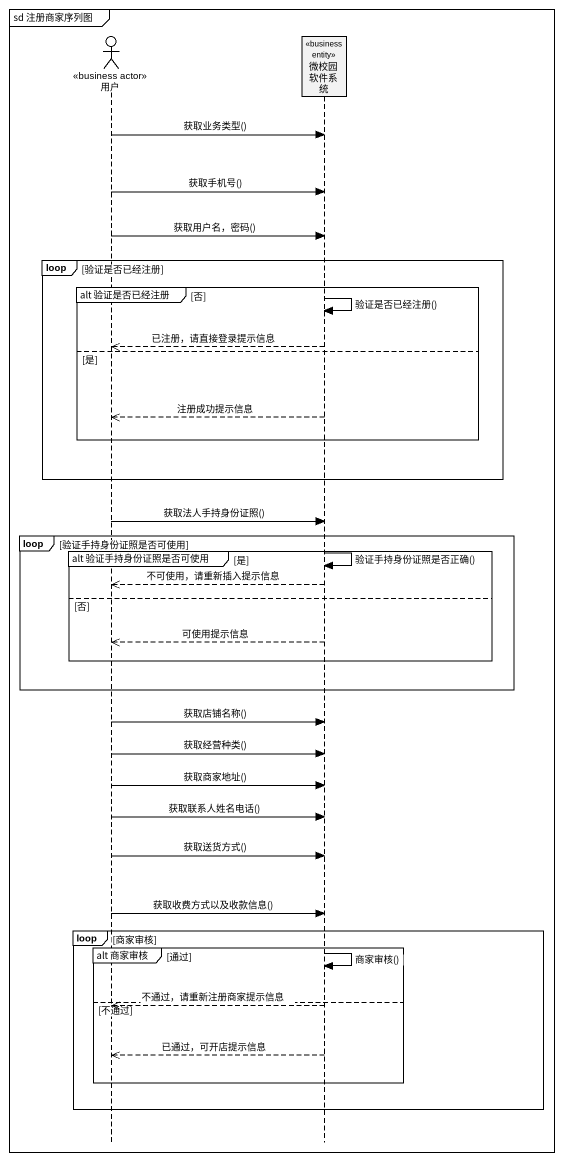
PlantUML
@startuml
mainframe sd 注册商家序列图
hide footbox
actor 用户 <<business actor>>
participant 微校园软件系统 <<business entity>>

用户 -> 微校园软件系统 : 获取业务类型()
用户 -> 微校园软件系统 : 获取手机号()
用户 -> 微校园软件系统 : 获取用户名，密码()
loop 验证是否已经注册
  group alt 验证是否已经注册 [否]
    微校园软件系统 -> 微校园软件系统 : 验证是否已经注册()
    微校园软件系统 -->> 用户 : 已注册，请直接登录提示信息
  else 是
    微校园软件系统 -->> 用户 : 注册成功提示信息
  end
end
用户 -> 微校园软件系统 : 获取法人手持身份证照()
loop 验证手持身份证照是否可使用
  group alt 验证手持身份证照是否可使用 [是]
    微校园软件系统 -> 微校园软件系统 : 验证手持身份证照是否正确()
    微校园软件系统 -->> 用户 : 不可使用，请重新插入提示信息
  else 否
    微校园软件系统 -->> 用户 : 可使用提示信息
  end
end
用户 -> 微校园软件系统 : 获取店铺名称()
用户 -> 微校园软件系统 : 获取经营种类()
用户 -> 微校园软件系统 : 获取商家地址()
用户 -> 微校园软件系统 : 获取联系人姓名电话()
用户 -> 微校园软件系统 : 获取送货方式()
用户 -> 微校园软件系统 : 获取收费方式以及收款信息()
loop 商家审核
  group alt 商家审核 [通过]
    微校园软件系统 -> 微校园软件系统 : 商家审核()
  else 不通过
    微校园软件系统 -->> 用户 : 不通过，请重新注册商家提示信息
    微校园软件系统 -->> 用户 : 已通过，可开店提示信息
  end
end
@enduml
